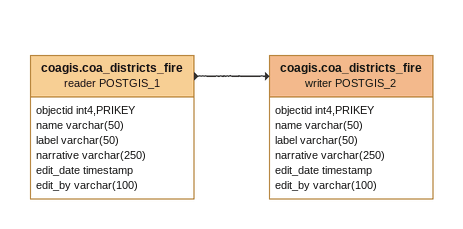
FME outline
coagis.coa_districts_fire (reader POSTGIS_1)
    attributes: objectid int4,PRIKEY, name varchar(50), label varchar(50), narrative varchar(250), edit_date timestamp, edit_by varchar(100)
    -> coagis.coa_districts_fire (writer POSTGIS_2)
coagis.coa_districts_fire (writer POSTGIS_2)
    attributes: objectid int4,PRIKEY, name varchar(50), label varchar(50), narrative varchar(250), edit_date timestamp, edit_by varchar(100)
